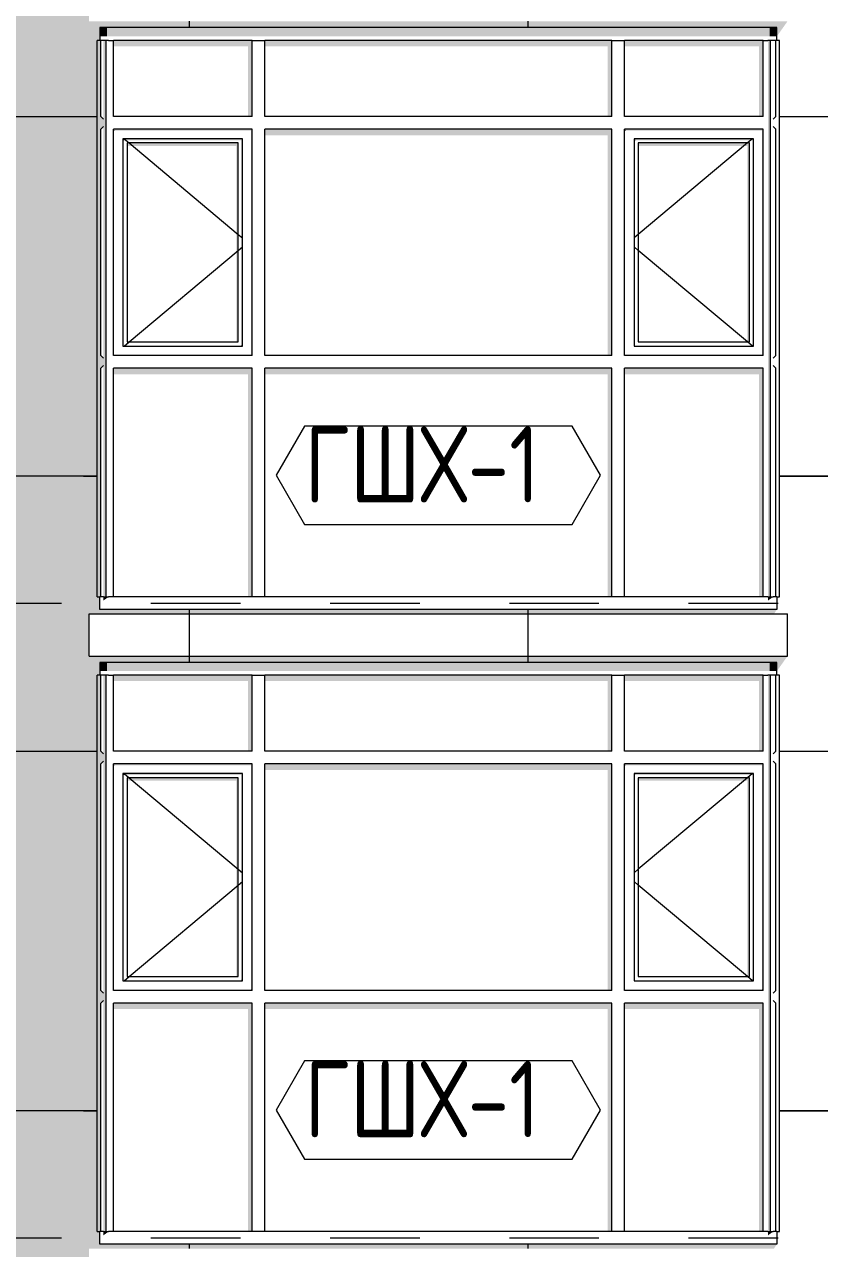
# Model space of a CAD drawing. Header units: millimetres. Extents: x 18162 to 7085488, y 72188 to 247925.
# Drawn here: x 4818934 to 4822691, y 112787 to 118572 of the extents above; entities that cross this region are included whole.
import ezdxf

# ---------------------------------------------------------------- set-up
doc = ezdxf.new("R2010")
doc.units = ezdxf.units.MM
doc.header["$MEASUREMENT"] = 0
doc.linetypes.add('Dashed', pattern=[423.333333, 211.666667, -211.666667])
doc.layers.add('Finish - Wall', color=7, linetype='Continuous')
doc.layers.add('Structural - Bearing', color=7, linetype='Continuous')
doc.styles.add('GENERATED_STYLE_3', font='', dxfattribs={"width": 0.8})
doc.styles.get('GENERATED_STYLE_3').set_extended_font_data('ISOCPEUR MON')

# ---------------------------------------------------------------- blocks, each defined once
blk = doc.blocks.new('*X1872', base_point=(4860813, 82836.7))
at = {"layer": 'Structural - Bearing', "color": 8, "linetype": 'Continuous', "lineweight": 13}
for p, q in [((4819713, 115586.7), (4819713, 115556.7)), ((4821313, 115586.7), (4821313, 115556.7)), ((4818839.5, 115136.7), (4819213, 115136.7)), ((4819213, 115136.7), (4819277.1, 115136.7)), ((4822501.9, 115136.7), (4822913, 115136.7)), ((4819213, 113436.7), (4818839.5, 113436.7)), ((4819277.1, 113436.7), (4819213, 113436.7)), ((4819213, 113436.7), (4819277.1, 113436.7)), ((4822913, 113436.7), (4822501.9, 113436.7)), ((4822501.9, 113436.7), (4822913, 113436.7)), ((4819713, 112806.7), (4819713, 112786.7)), ((4821313, 112806.7), (4821313, 112786.7))]:
    blk.add_line(p, q, dxfattribs=at)
blk = doc.blocks.new('*X1883', base_point=(4860813, 82836.7))
at = {"layer": 'Structural - Bearing', "color": 8, "linetype": 'Continuous', "lineweight": 13}
for p, q in [((4819713, 118586.7), (4819713, 118556.7)), ((4821313, 118586.7), (4821313, 118556.7)), ((4818839.5, 118136.7), (4819213, 118136.7)), ((4819213, 118136.7), (4819277.1, 118136.7)), ((4822501.9, 118136.7), (4822913, 118136.7)), ((4819213, 116436.7), (4818839.5, 116436.7)), ((4819277.1, 116436.7), (4819213, 116436.7)), ((4819213, 116436.7), (4819277.1, 116436.7)), ((4822913, 116436.7), (4822501.9, 116436.7)), ((4822501.9, 116436.7), (4822913, 116436.7)), ((4819713, 115806.7), (4819713, 115786.7)), ((4821313, 115806.7), (4821313, 115786.7))]:
    blk.add_line(p, q, dxfattribs=at)
blk = doc.blocks.new('*X1888', base_point=(4860813, 82836.7))
at = {"layer": 'Structural - Bearing', "color": 7, "linetype": 'Continuous', "lineweight": 9}
for p, q in [((4819713, 115786.7), (4819713, 115586.7)), ((4821313, 115786.7), (4821313, 115586.7))]:
    blk.add_line(p, q, dxfattribs=at)
blk = doc.blocks.new('Label_108_3', base_point=(4820889.5, 113206.7))
at = {"color": 13, "linetype": 'Continuous', "lineweight": 13, "flags": 128}
blk.add_lwpolyline([(4820123.1, 113440.9), (4820257.2, 113208.7), (4821521.8, 113208.7), (4821655.9, 113440.9), (4821521.8, 113673.2), (4820257.2, 113673.2)], close=True, dxfattribs=at)
at = {"color": 13, "lineweight": 13, "insert": (4820257.2, 113672.5), "char_height": 360, "attachment_point": 1, "style": 'GENERATED_STYLE_3'}
blk.add_mtext('\\A1;{\\pql;\\pt0,253000;\\fISOCPEUR MON|b0|i0|c0|p0;\\W0.800000;ГШХ-1\\fISOCPEUR MON|b0|i0|c0|p0;\\W0.800000;\\A1{\\H.66x;\\S^  ;}\\fISOCPEUR MON|b0|i0|c0|p0;\\W0.800000;\\fISOCPEUR MON|b0|i0|c0|p0;\\W0.800000;\\A1{\\H.66x;\\S^  ;}\\fISOCPEUR MON|b0|i0|c0|p0;\\W0.800000; \\fISOCPEUR MON|b0|i0|c0|p0;\\W0.800000;\\fISOCPEUR MON|b0|i0|c0|p0;\\W0.800000;\\fISOCPEUR MON|b0|i0|c0|p0;\\W0.800000;\\fISOCPEUR MON|b0|i0|c0|p0;\\W0.800000;\\fISOCPEUR MON|b0|i0|c0|p0;\\W0.800000;\\fISOCPEUR MON|b0|i0|c0|p0;\\W0.800000;\\fISOCPEUR MON|b0|i0|c0|p0;\\W0.800000;\\fISOCPEUR MON|b0|i0|c0|p0;\\W0.800000;\\fISOCPEUR MON|b0|i0|c0|p0;\\W0.800000;\\fISOCPEUR MON|b0|i0|c0|p0;\\W0.800000;\\fISOCPEUR MON|b0|i0|c0|p0;\\W0.800000;\\fISOCPEUR MON|b0|i0|c0|p0;\\W0.800000;\\fISOCPEUR MON|b0|i0|c0|p0;\\W0.800000;\\fISOCPEUR MON|b0|i0|c0|p0;\\W0.800000;\\fISOCPEUR MON|b0|i0|c0|p0;\\W0.800000;\\fISOCPEUR MON|b0|i0|c0|p0;\\W0.800000;\\fISOCPEUR MON|b0|i0|c0|p0;\\W0.800000;\\fISOCPEUR MON|b0|i0|c0|p0;\\W0.800000;\\fISOCPEUR MON|b0|i0|c0|p0;\\W0.800000;\\fISOCPEUR MON|b0|i0|c0|p0;\\W0.800000;\\fISOCPEUR MON|b0|i0|c0|p0;\\W0.800000;\\fISOCPEUR MON|b0|i0|c0|p0;\\W0.800000;\\fISOCPEUR MON|b0|i0|c0|p0;\\W0.800000;\\fISOCPEUR MON|b0|i0|c0|p0;\\W0.800000;\\fISOCPEUR MON|b0|i0|c0|p0;\\W0.800000;\\fISOCPEUR MON|b0|i0|c0|p0;\\W0.800000;\\fISOCPEUR MON|b0|i0|c0|p0;\\W0.800000;\\fISOCPEUR MON|b0|i0|c0|p0;\\W0.800000;\\fISOCPEUR MON|b0|i0|c0|p0;\\W0.800000;\\fISOCPEUR MON|b0|i0|c0|p0;\\W0.800000;\\fISOCPEUR MON|b0|i0|c0|p0;\\W0.800000;\\fISOCPEUR MON|b0|i0|c0|p0;\\W0.800000;\\fISOCPEUR MON|b0|i0|c0|p0;\\W0.800000;\\fISOCPEUR MON|b0|i0|c0|p0;\\W0.800000;\\fISOCPEUR MON|b0|i0|c0|p0;\\W0.800000;\\fISOCPEUR MON|b0|i0|c0|p0;\\W0.800000;\\fISOCPEUR MON|b0|i0|c0|p0;\\W0.800000;\\fISOCPEUR MON|b0|i0|c0|p0;\\W0.800000;\\fISOCPEUR MON|b0|i0|c0|p0;\\W0.800000;\\fISOCPEUR MON|b0|i0|c0|p0;\\W0.800000;\\fISOCPEUR MON|b0|i0|c0|p0;\\W0.800000;\\fISOCPEUR MON|b0|i0|c0|p0;\\W0.800000;\\fISOCPEUR MON|b0|i0|c0|p0;\\W0.800000;}', dxfattribs=at)
blk = doc.blocks.new('Label_111_3', base_point=(4820889.5, 116206.7))
at = {"color": 13, "linetype": 'Continuous', "lineweight": 13, "flags": 128}
blk.add_lwpolyline([(4820123.1, 116440.9), (4820257.2, 116208.7), (4821521.8, 116208.7), (4821655.9, 116440.9), (4821521.8, 116673.2), (4820257.2, 116673.2)], close=True, dxfattribs=at)
at = {"color": 13, "lineweight": 13, "insert": (4820257.2, 116672.5), "char_height": 360, "attachment_point": 1, "style": 'GENERATED_STYLE_3'}
blk.add_mtext('\\A1;{\\pql;\\pt0,253000;\\fISOCPEUR MON|b0|i0|c0|p0;\\W0.800000;ГШХ-1\\fISOCPEUR MON|b0|i0|c0|p0;\\W0.800000;\\A1{\\H.66x;\\S^  ;}\\fISOCPEUR MON|b0|i0|c0|p0;\\W0.800000;\\fISOCPEUR MON|b0|i0|c0|p0;\\W0.800000;\\A1{\\H.66x;\\S^  ;}\\fISOCPEUR MON|b0|i0|c0|p0;\\W0.800000; \\fISOCPEUR MON|b0|i0|c0|p0;\\W0.800000;\\fISOCPEUR MON|b0|i0|c0|p0;\\W0.800000;\\fISOCPEUR MON|b0|i0|c0|p0;\\W0.800000;\\fISOCPEUR MON|b0|i0|c0|p0;\\W0.800000;\\fISOCPEUR MON|b0|i0|c0|p0;\\W0.800000;\\fISOCPEUR MON|b0|i0|c0|p0;\\W0.800000;\\fISOCPEUR MON|b0|i0|c0|p0;\\W0.800000;\\fISOCPEUR MON|b0|i0|c0|p0;\\W0.800000;\\fISOCPEUR MON|b0|i0|c0|p0;\\W0.800000;\\fISOCPEUR MON|b0|i0|c0|p0;\\W0.800000;\\fISOCPEUR MON|b0|i0|c0|p0;\\W0.800000;\\fISOCPEUR MON|b0|i0|c0|p0;\\W0.800000;\\fISOCPEUR MON|b0|i0|c0|p0;\\W0.800000;\\fISOCPEUR MON|b0|i0|c0|p0;\\W0.800000;\\fISOCPEUR MON|b0|i0|c0|p0;\\W0.800000;\\fISOCPEUR MON|b0|i0|c0|p0;\\W0.800000;\\fISOCPEUR MON|b0|i0|c0|p0;\\W0.800000;\\fISOCPEUR MON|b0|i0|c0|p0;\\W0.800000;\\fISOCPEUR MON|b0|i0|c0|p0;\\W0.800000;\\fISOCPEUR MON|b0|i0|c0|p0;\\W0.800000;\\fISOCPEUR MON|b0|i0|c0|p0;\\W0.800000;\\fISOCPEUR MON|b0|i0|c0|p0;\\W0.800000;\\fISOCPEUR MON|b0|i0|c0|p0;\\W0.800000;\\fISOCPEUR MON|b0|i0|c0|p0;\\W0.800000;\\fISOCPEUR MON|b0|i0|c0|p0;\\W0.800000;\\fISOCPEUR MON|b0|i0|c0|p0;\\W0.800000;\\fISOCPEUR MON|b0|i0|c0|p0;\\W0.800000;\\fISOCPEUR MON|b0|i0|c0|p0;\\W0.800000;\\fISOCPEUR MON|b0|i0|c0|p0;\\W0.800000;\\fISOCPEUR MON|b0|i0|c0|p0;\\W0.800000;\\fISOCPEUR MON|b0|i0|c0|p0;\\W0.800000;\\fISOCPEUR MON|b0|i0|c0|p0;\\W0.800000;\\fISOCPEUR MON|b0|i0|c0|p0;\\W0.800000;\\fISOCPEUR MON|b0|i0|c0|p0;\\W0.800000;\\fISOCPEUR MON|b0|i0|c0|p0;\\W0.800000;\\fISOCPEUR MON|b0|i0|c0|p0;\\W0.800000;\\fISOCPEUR MON|b0|i0|c0|p0;\\W0.800000;\\fISOCPEUR MON|b0|i0|c0|p0;\\W0.800000;\\fISOCPEUR MON|b0|i0|c0|p0;\\W0.800000;\\fISOCPEUR MON|b0|i0|c0|p0;\\W0.800000;\\fISOCPEUR MON|b0|i0|c0|p0;\\W0.800000;\\fISOCPEUR MON|b0|i0|c0|p0;\\W0.800000;\\fISOCPEUR MON|b0|i0|c0|p0;\\W0.800000;}', dxfattribs=at)

msp = doc.modelspace()

# ---------------------------------------------------------------- hatches: boundary and pattern name
at = {"layer": 'Finish - Wall', "linetype": 'Continuous', "lineweight": 0}
for points in [[(4819324.5, 118556.7), (4819289.5, 118556.7), (4819289.5, 118516), (4819324.5, 118516)], [(4819324.5, 118516), (4820039.5, 118516), (4820039.5, 118556.7), (4819324.5, 118556.7)], [(4820039.5, 118516), (4821739.5, 118516), (4821739.5, 118556.7), (4820039.5, 118556.7)], [(4821739.5, 118516), (4822454.5, 118516), (4822454.5, 118556.7), (4821739.5, 118556.7)], [(4822454.5, 118556.7), (4822454.5, 118516), (4822489.5, 118516), (4822489.5, 118556.7)], [(4819277.1, 118496.7), (4819277.1, 118106.7), (4819319.5, 118106.7), (4819319.5, 118496.7), (4819307.1, 118496.7), (4819307.1, 118124.1), (4819294.5, 118136.7), (4819294.5, 118496.7)], [(4819354.5, 118496.7), (4819354.5, 118468.4), (4819989.5, 118468.4), (4819989.5, 118136.7), (4820009.5, 118136.7), (4820009.5, 118496.7)], [(4821709.5, 118496.7), (4820069.5, 118496.7), (4820069.5, 118468.4), (4821689.5, 118468.4), (4821689.5, 118136.7), (4821709.5, 118136.7)], [(4821769.5, 118496.7), (4821769.5, 118468.4), (4822404.5, 118468.4), (4822404.5, 118136.7), (4822424.5, 118136.7), (4822424.5, 118496.7)], [(4822447.1, 118106.7), (4822459.5, 118106.7), (4822459.5, 118496.7), (4822447.1, 118496.7)], [(4822484.5, 118489.6), (4822489.5, 118496.7), (4822484.5, 118496.7)], [(4822471.9, 118124.1), (4822478.2, 118127.8), (4822484.5, 118136.7)], [(4819361.6, 118069.6), (4819354.5, 118076.7), (4819354.5, 118069.6)], [(4820009.5, 118076.7), (4819354.5, 118076.7), (4819361.6, 118069.6), (4820002.4, 118069.6)], [(4820009.5, 118076.7), (4820002.4, 118069.6), (4820004.5, 118069.6), (4820004.5, 117011.7), (4820009.5, 117006.7)], [(4820069.5, 118076.7), (4820069.5, 118048.4), (4821689.5, 118048.4), (4821689.5, 117006.7), (4821709.5, 117006.7), (4821709.5, 118076.7)], [(4821776.6, 118069.6), (4821769.5, 118076.7), (4821769.5, 118069.6)], [(4821769.5, 118076.7), (4821776.6, 118069.6), (4822417.4, 118069.6), (4822424.5, 118076.7)], [(4822417.4, 118069.6), (4822419.5, 118069.6), (4822419.5, 117011.7), (4822424.5, 117006.7), (4822424.5, 118076.7)], [(4822447.1, 116976.7), (4822459.5, 116976.7), (4822459.5, 118106.7), (4822447.1, 118106.7)], [(4819399.5, 118031.7), (4819399.5, 118024.6), (4819406.6, 118024.6)], [(4819399.5, 118031.7), (4819406.6, 118024.6), (4819957.4, 118024.6), (4819964.5, 118031.7)], [(4819964.5, 118031.7), (4819957.4, 118024.6), (4819959.5, 118024.6), (4819959.5, 117056.7), (4819964.5, 117051.7)], [(4821814.5, 118031.7), (4821814.5, 118024.6), (4821821.6, 118024.6)], [(4821814.5, 118031.7), (4821821.6, 118024.6), (4822372.4, 118024.6), (4822379.5, 118031.7)], [(4822379.5, 118031.7), (4822372.4, 118024.6), (4822374.5, 118024.6), (4822374.5, 117056.7), (4822379.5, 117051.7)], [(4819419.5, 118011.7), (4819419.5, 117997.5), (4819934.5, 117997.5), (4819934.5, 117071.7), (4819944.5, 117071.7), (4819944.5, 118011.7)], [(4821834.5, 118011.7), (4821834.5, 117997.5), (4822349.5, 117997.5), (4822349.5, 117071.7), (4822359.5, 117071.7), (4822359.5, 118011.7)], [(4819959.5, 117051.7), (4819964.5, 117051.7), (4819959.5, 117056.7)], [(4822374.5, 117051.7), (4822379.5, 117051.7), (4822374.5, 117056.7)], [(4819277.1, 116976.7), (4819277.1, 115866.7), (4819294.5, 115866.7), (4819294.5, 116946.7), (4819307.1, 116959.3), (4819307.1, 115866.7), (4819319.5, 115866.7), (4819319.5, 116976.7)], [(4820004.5, 117006.7), (4820009.5, 117006.7), (4820004.5, 117011.7)], [(4822419.5, 117006.7), (4822424.5, 117006.7), (4822419.5, 117011.7)], [(4822447.1, 115866.7), (4822459.5, 115866.7), (4822459.5, 116976.7), (4822447.1, 116976.7)], [(4822471.9, 116994.1), (4822478.2, 116997.8), (4822484.5, 117006.7)], [(4819354.5, 116918.4), (4819989.5, 116918.4), (4819989.5, 115866.7), (4820009.5, 115866.7), (4820009.5, 116946.7), (4819354.5, 116946.7)], [(4821709.5, 116946.7), (4820069.5, 116946.7), (4820069.5, 116918.4), (4821689.5, 116918.4), (4821689.5, 115866.7), (4821709.5, 115866.7)], [(4821769.5, 116946.7), (4821769.5, 116918.4), (4822404.5, 116918.4), (4822404.5, 115866.7), (4822424.5, 115866.7), (4822424.5, 116946.7)], [(4819307.1, 115849.1), (4819324.5, 115861.4), (4819324.5, 115866.7), (4819307.1, 115866.7)], [(4819324.5, 115866.7), (4819324.5, 115861.4), (4819331.9, 115866.7)], [(4822447.1, 115849.1), (4822454.5, 115854.4), (4822454.5, 115866.7), (4822447.1, 115866.7)], [(4822471.9, 115866.7), (4822454.5, 115866.7), (4822454.5, 115854.4)], [(4819289.5, 115556.7), (4819289.5, 115516), (4819324.5, 115516), (4819324.5, 115556.7)], [(4820039.5, 115556.7), (4819324.5, 115556.7), (4819324.5, 115516), (4820039.5, 115516)], [(4820039.5, 115556.7), (4820039.5, 115516), (4821739.5, 115516), (4821739.5, 115556.7)], [(4821739.5, 115516), (4822454.5, 115516), (4822454.5, 115556.7), (4821739.5, 115556.7)], [(4822454.5, 115556.7), (4822454.5, 115516), (4822489.5, 115516), (4822489.5, 115556.7)], [(4819277.1, 115496.7), (4819277.1, 115106.7), (4819319.5, 115106.7), (4819319.5, 115496.7), (4819307.1, 115496.7), (4819307.1, 115124.1), (4819294.5, 115136.7), (4819294.5, 115496.7)], [(4819354.5, 115468.4), (4819989.5, 115468.4), (4819989.5, 115136.7), (4820009.5, 115136.7), (4820009.5, 115496.7), (4819354.5, 115496.7)], [(4820069.5, 115496.7), (4820069.5, 115468.4), (4821689.5, 115468.4), (4821689.5, 115136.7), (4821709.5, 115136.7), (4821709.5, 115496.7)], [(4822424.5, 115496.7), (4821769.5, 115496.7), (4821769.5, 115468.4), (4822404.5, 115468.4), (4822404.5, 115136.7), (4822424.5, 115136.7)], [(4822447.1, 115106.7), (4822459.5, 115106.7), (4822459.5, 115496.7), (4822447.1, 115496.7)], [(4822484.5, 115489.6), (4822489.5, 115496.7), (4822484.5, 115496.7)], [(4822484.5, 115136.7), (4822471.9, 115124.1), (4822478.2, 115127.8)], [(4819361.6, 115069.6), (4819354.5, 115076.7), (4819354.5, 115069.6)], [(4820009.5, 115076.7), (4819354.5, 115076.7), (4819361.6, 115069.6), (4820002.4, 115069.6)], [(4820002.4, 115069.6), (4820004.5, 115069.6), (4820004.5, 114011.7), (4820009.5, 114006.7), (4820009.5, 115076.7)], [(4821709.5, 115076.7), (4820069.5, 115076.7), (4820069.5, 115048.4), (4821689.5, 115048.4), (4821689.5, 114006.7), (4821709.5, 114006.7)], [(4821776.6, 115069.6), (4821769.5, 115076.7), (4821769.5, 115069.6)], [(4821769.5, 115076.7), (4821776.6, 115069.6), (4822417.4, 115069.6), (4822424.5, 115076.7)], [(4822424.5, 115076.7), (4822417.4, 115069.6), (4822419.5, 115069.6), (4822419.5, 114011.7), (4822424.5, 114006.7)], [(4822447.1, 113976.7), (4822459.5, 113976.7), (4822459.5, 115106.7), (4822447.1, 115106.7)], [(4819399.5, 115031.7), (4819399.5, 115024.6), (4819406.6, 115024.6)], [(4819399.5, 115031.7), (4819406.6, 115024.6), (4819957.4, 115024.6), (4819964.5, 115031.7)], [(4819419.5, 115011.7), (4819419.5, 114997.5), (4819934.5, 114997.5), (4819934.5, 114071.7), (4819944.5, 114071.7), (4819944.5, 115011.7)], [(4819964.5, 115031.7), (4819957.4, 115024.6), (4819959.5, 115024.6), (4819959.5, 114056.7), (4819964.5, 114051.7)], [(4821814.5, 115031.7), (4821814.5, 115024.6), (4821821.6, 115024.6)], [(4821814.5, 115031.7), (4821821.6, 115024.6), (4822372.4, 115024.6), (4822379.5, 115031.7)], [(4822359.5, 115011.7), (4821834.5, 115011.7), (4821834.5, 114997.5), (4822349.5, 114997.5), (4822349.5, 114071.7), (4822359.5, 114071.7)], [(4822379.5, 115031.7), (4822372.4, 115024.6), (4822374.5, 115024.6), (4822374.5, 114056.7), (4822379.5, 114051.7)], [(4819959.5, 114051.7), (4819964.5, 114051.7), (4819959.5, 114056.7)], [(4822374.5, 114051.7), (4822379.5, 114051.7), (4822374.5, 114056.7)], [(4819277.1, 112866.7), (4819294.5, 112866.7), (4819294.5, 113946.7), (4819307.1, 113959.3), (4819307.1, 112866.7), (4819319.5, 112866.7), (4819319.5, 113976.7), (4819277.1, 113976.7)], [(4820004.5, 114006.7), (4820009.5, 114006.7), (4820004.5, 114011.7)], [(4822419.5, 114006.7), (4822424.5, 114006.7), (4822419.5, 114011.7)], [(4822447.1, 112866.7), (4822459.5, 112866.7), (4822459.5, 113976.7), (4822447.1, 113976.7)], [(4822484.5, 114006.7), (4822471.9, 113994.1), (4822478.2, 113997.8)], [(4819354.5, 113918.4), (4819989.5, 113918.4), (4819989.5, 112866.7), (4820009.5, 112866.7), (4820009.5, 113946.7), (4819354.5, 113946.7)], [(4821709.5, 113946.7), (4820069.5, 113946.7), (4820069.5, 113918.4), (4821689.5, 113918.4), (4821689.5, 112866.7), (4821709.5, 112866.7)], [(4821769.5, 113946.7), (4821769.5, 113918.4), (4822404.5, 113918.4), (4822404.5, 112866.7), (4822424.5, 112866.7), (4822424.5, 113946.7)], [(4819307.1, 112849.1), (4819324.5, 112861.4), (4819324.5, 112866.7), (4819307.1, 112866.7)], [(4819331.9, 112866.7), (4819324.5, 112866.7), (4819324.5, 112861.4)], [(4822447.1, 112866.7), (4822447.1, 112849.1), (4822454.5, 112854.4), (4822454.5, 112866.7)], [(4822454.5, 112866.7), (4822454.5, 112854.4), (4822471.9, 112866.7)]]:
    msp.add_hatch(color=49, dxfattribs=at).paths.add_polyline_path(points)
h = msp.add_hatch(color=49, dxfattribs=at)
h.paths.add_polyline_path([(4819319.5, 118106.7), (4819277.1, 118106.7), (4819277.1, 116976.7), (4819319.5, 116976.7)])
h.paths.add_polyline_path([(4819294.5, 118076.7), (4819307.1, 118089.3), (4819307.1, 116994.1), (4819294.5, 117006.7)], flags=0)
h = msp.add_hatch(color=49, dxfattribs=at)
h.paths.add_polyline_path([(4819277.1, 115106.7), (4819277.1, 113976.7), (4819319.5, 113976.7), (4819319.5, 115106.7)])
h.paths.add_polyline_path([(4819307.1, 113994.1), (4819294.5, 114006.7), (4819294.5, 115076.7), (4819307.1, 115089.3)], flags=0)
at = {"layer": 'Structural - Bearing', "linetype": 'Continuous', "lineweight": 0}
for points in [[(4818007.1, 116256), (4817994.5, 116238.2), (4817994.5, 115736.7), (4819239.5, 115736.7), (4819239.5, 115786.7), (4822475.4, 115786.7), (4822489.5, 115806.7), (4819289.5, 115806.7), (4819289.5, 115866.7), (4819277.1, 115866.7), (4819277.1, 118496.7), (4819289.5, 118496.7), (4819289.5, 118556.7), (4822489.5, 118556.7), (4822489.5, 118516), (4822539.5, 118586.7), (4819239.5, 118586.7), (4819239.5, 118736.7), (4817994.5, 118736.7), (4817994.5, 118168.2), (4818007.1, 118155.6), (4818007.1, 118136.7), (4818839.5, 118136.7), (4818839.5, 116436.7), (4817994.5, 116436.7), (4817994.5, 116298.2), (4818007.1, 116285.6)], [(4817994.5, 115736.7), (4817994.5, 115168.2), (4818007.1, 115155.6), (4818007.1, 115136.7), (4818839.5, 115136.7), (4818839.5, 113436.7), (4817994.5, 113436.7), (4817994.5, 113298.2), (4818007.1, 113285.6), (4818007.1, 113256), (4817994.5, 113238.2), (4817994.5, 112736.7), (4819239.5, 112736.7), (4819239.5, 112786.7), (4822475.4, 112786.7), (4822489.5, 112806.7), (4819289.5, 112806.7), (4819289.5, 112866.7), (4819277.1, 112866.7), (4819277.1, 115496.7), (4819289.5, 115496.7), (4819289.5, 115556.7), (4822489.5, 115556.7), (4822489.5, 115516), (4822539.5, 115586.7), (4819239.5, 115586.7), (4819239.5, 115736.7)]]:
    msp.add_hatch(color=49, dxfattribs=at).paths.add_polyline_path(points)

# ---------------------------------------------------------------- linework, layer by layer
at = {"color": 8, "linetype": 'Dashed', "lineweight": 13, "ltscale": 2}
for p, q in [((4805138.5, 115836.7), (4846132, 115836.7)), ((4805138.5, 112836.7), (4846132, 112836.7))]:
    msp.add_line(p, q, dxfattribs=at)
at = {"layer": 'Finish - Wall', "color": 7, "linetype": 'Continuous', "lineweight": 9}
for p, q in [((4819289.5, 118556.7), (4819289.5, 118496.7)), ((4819324.5, 118556.7), (4819289.5, 118556.7)), ((4820039.5, 118556.7), (4819324.5, 118556.7)), ((4821739.5, 118556.7), (4820039.5, 118556.7)), ((4822454.5, 118556.7), (4821739.5, 118556.7)), ((4822489.5, 118556.7), (4822454.5, 118556.7)), ((4822489.5, 118496.7), (4822489.5, 118556.7)), ((4819289.5, 118496.7), (4819277.1, 118496.7)), ((4819277.1, 118106.7), (4819277.1, 118496.7)), ((4819294.5, 118496.7), (4819289.5, 118496.7)), ((4819307.1, 118496.7), (4819294.5, 118496.7)), ((4819294.5, 118136.7), (4819294.5, 118496.7)), ((4819319.5, 118496.7), (4819307.1, 118496.7)), ((4819331.9, 118496.7), (4819319.5, 118496.7)), ((4819319.5, 118106.7), (4819319.5, 118496.7)), ((4819331.9, 118496.7), (4819354.5, 118496.7)), ((4820009.5, 118496.7), (4819354.5, 118496.7)), ((4819354.5, 118136.7), (4819354.5, 118496.7)), ((4820009.5, 118496.7), (4820069.5, 118496.7)), ((4820009.5, 118136.7), (4820009.5, 118496.7)), ((4821709.5, 118496.7), (4820069.5, 118496.7)), ((4820069.5, 118136.7), (4820069.5, 118496.7)), ((4821709.5, 118496.7), (4821769.5, 118496.7)), ((4821709.5, 118136.7), (4821709.5, 118496.7)), ((4822424.5, 118496.7), (4821769.5, 118496.7)), ((4821769.5, 118136.7), (4821769.5, 118496.7)), ((4822424.5, 118496.7), (4822447.1, 118496.7)), ((4822424.5, 118136.7), (4822424.5, 118496.7)), ((4822459.5, 118496.7), (4822447.1, 118496.7)), ((4822471.9, 118496.7), (4822459.5, 118496.7)), ((4822459.5, 118106.7), (4822459.5, 118496.7)), ((4822484.5, 118496.7), (4822471.9, 118496.7)), ((4822489.5, 118496.7), (4822484.5, 118496.7)), ((4822484.5, 118136.7), (4822484.5, 118496.7)), ((4822501.9, 118496.7), (4822489.5, 118496.7)), ((4822501.9, 118106.7), (4822501.9, 118496.7)), ((4819307.1, 118124.1), (4819294.5, 118136.7)), ((4820009.5, 118136.7), (4819354.5, 118136.7)), ((4821709.5, 118136.7), (4820069.5, 118136.7)), ((4822424.5, 118136.7), (4821769.5, 118136.7)), ((4822484.5, 118136.7), (4822471.9, 118124.1)), ((4819277.1, 116976.7), (4819277.1, 118106.7)), ((4819294.5, 118076.7), (4819307.1, 118089.3)), ((4819294.5, 117006.7), (4819294.5, 118076.7)), ((4819319.5, 116976.7), (4819319.5, 118106.7)), ((4819354.5, 117006.7), (4819354.5, 118076.7)), ((4820009.5, 118076.7), (4819354.5, 118076.7)), ((4820009.5, 117006.7), (4820009.5, 118076.7)), ((4820069.5, 117006.7), (4820069.5, 118076.7)), ((4821709.5, 118076.7), (4820069.5, 118076.7)), ((4821709.5, 117006.7), (4821709.5, 118076.7)), ((4821769.5, 117006.7), (4821769.5, 118076.7)), ((4822424.5, 118076.7), (4821769.5, 118076.7)), ((4822424.5, 117006.7), (4822424.5, 118076.7)), ((4822459.5, 116976.7), (4822459.5, 118106.7)), ((4822471.9, 118089.3), (4822484.5, 118076.7)), ((4822484.5, 117006.7), (4822484.5, 118076.7)), ((4822501.9, 116976.7), (4822501.9, 118106.7)), ((4819399.5, 118031.7), (4819399.5, 117051.7)), ((4819964.5, 118031.7), (4819399.5, 118031.7)), ((4819404.4, 118031.7), (4819428.3, 118011.7)), ((4819964.5, 117051.7), (4819964.5, 118031.7)), ((4821814.5, 118031.7), (4821814.5, 117051.7)), ((4822379.5, 118031.7), (4821814.5, 118031.7)), ((4822374.7, 118031.7), (4822350.8, 118011.7)), ((4822379.5, 117051.7), (4822379.5, 118031.7)), ((4819944.5, 118011.7), (4819419.5, 118011.7)), ((4819419.5, 118011.7), (4819419.5, 117071.7)), ((4819428.3, 118011.7), (4819944.5, 117579.4)), ((4819944.5, 117071.7), (4819944.5, 118011.7)), ((4822359.5, 118011.7), (4821834.5, 118011.7)), ((4822350.8, 118011.7), (4821834.5, 117579.4)), ((4821834.5, 118011.7), (4821834.5, 117071.7)), ((4822359.5, 117071.7), (4822359.5, 118011.7)), ((4819944.5, 117579.4), (4819964.5, 117562.6)), ((4821834.5, 117579.4), (4821814.5, 117562.6)), ((4819428.3, 117071.7), (4819944.5, 117504)), ((4819944.5, 117504), (4819964.5, 117520.7)), ((4821834.5, 117504), (4821814.5, 117520.7)), ((4822350.8, 117071.7), (4821834.5, 117504)), ((4819399.5, 117051.7), (4819964.5, 117051.7)), ((4819404.4, 117051.7), (4819428.3, 117071.7)), ((4819419.5, 117071.7), (4819944.5, 117071.7)), ((4821814.5, 117051.7), (4822379.5, 117051.7)), ((4821834.5, 117071.7), (4822359.5, 117071.7)), ((4822374.7, 117051.7), (4822350.8, 117071.7)), ((4819277.1, 115866.7), (4819277.1, 116976.7)), ((4819307.1, 116994.1), (4819294.5, 117006.7)), ((4819319.5, 115866.7), (4819319.5, 116976.7)), ((4820009.5, 117006.7), (4819354.5, 117006.7)), ((4821709.5, 117006.7), (4820069.5, 117006.7)), ((4822424.5, 117006.7), (4821769.5, 117006.7)), ((4822459.5, 115866.7), (4822459.5, 116976.7)), ((4822484.5, 117006.7), (4822471.9, 116994.1)), ((4822501.9, 115866.7), (4822501.9, 116976.7)), ((4819294.5, 116946.7), (4819307.1, 116959.3)), ((4819294.5, 115866.7), (4819294.5, 116946.7)), ((4819354.5, 115866.7), (4819354.5, 116946.7)), ((4820009.5, 116946.7), (4819354.5, 116946.7)), ((4820009.5, 115866.7), (4820009.5, 116946.7)), ((4820069.5, 115866.7), (4820069.5, 116946.7)), ((4821709.5, 116946.7), (4820069.5, 116946.7)), ((4821709.5, 115866.7), (4821709.5, 116946.7)), ((4821769.5, 115866.7), (4821769.5, 116946.7)), ((4822424.5, 116946.7), (4821769.5, 116946.7)), ((4822424.5, 115866.7), (4822424.5, 116946.7)), ((4822471.9, 116959.3), (4822484.5, 116946.7)), ((4822484.5, 115866.7), (4822484.5, 116946.7)), ((4819277.1, 115866.7), (4819289.5, 115866.7)), ((4819289.5, 115806.7), (4819289.5, 115866.7)), ((4819294.5, 115866.7), (4819289.5, 115866.7)), ((4819307.1, 115866.7), (4819294.5, 115866.7)), ((4819307.1, 115866.7), (4819319.5, 115866.7)), ((4819319.5, 115866.7), (4819331.9, 115866.7)), ((4819354.5, 115866.7), (4819331.9, 115866.7)), ((4820009.5, 115866.7), (4819354.5, 115866.7)), ((4820069.5, 115866.7), (4820009.5, 115866.7)), ((4821709.5, 115866.7), (4820069.5, 115866.7)), ((4821769.5, 115866.7), (4821709.5, 115866.7)), ((4822424.5, 115866.7), (4821769.5, 115866.7)), ((4822447.1, 115866.7), (4822424.5, 115866.7)), ((4822447.1, 115866.7), (4822459.5, 115866.7)), ((4822459.5, 115866.7), (4822471.9, 115866.7)), ((4822484.5, 115866.7), (4822471.9, 115866.7)), ((4822489.5, 115866.7), (4822484.5, 115866.7)), ((4822489.5, 115866.7), (4822489.5, 115806.7)), ((4822489.5, 115866.7), (4822501.9, 115866.7)), ((4819324.5, 115806.7), (4819289.5, 115806.7)), ((4820039.5, 115806.7), (4819324.5, 115806.7)), ((4821739.5, 115806.7), (4820039.5, 115806.7)), ((4822454.5, 115806.7), (4821739.5, 115806.7)), ((4822489.5, 115806.7), (4822454.5, 115806.7)), ((4819289.5, 115556.7), (4819289.5, 115496.7)), ((4819324.5, 115556.7), (4819289.5, 115556.7)), ((4820039.5, 115556.7), (4819324.5, 115556.7)), ((4821739.5, 115556.7), (4820039.5, 115556.7)), ((4822454.5, 115556.7), (4821739.5, 115556.7)), ((4822489.5, 115556.7), (4822454.5, 115556.7)), ((4822489.5, 115496.7), (4822489.5, 115556.7)), ((4819289.5, 115496.7), (4819277.1, 115496.7)), ((4819277.1, 115106.7), (4819277.1, 115496.7)), ((4819294.5, 115496.7), (4819289.5, 115496.7)), ((4819307.1, 115496.7), (4819294.5, 115496.7)), ((4819294.5, 115136.7), (4819294.5, 115496.7)), ((4819319.5, 115496.7), (4819307.1, 115496.7)), ((4819331.9, 115496.7), (4819319.5, 115496.7)), ((4819319.5, 115106.7), (4819319.5, 115496.7)), ((4819331.9, 115496.7), (4819354.5, 115496.7)), ((4820009.5, 115496.7), (4819354.5, 115496.7)), ((4819354.5, 115136.7), (4819354.5, 115496.7)), ((4820009.5, 115496.7), (4820069.5, 115496.7)), ((4820009.5, 115136.7), (4820009.5, 115496.7)), ((4821709.5, 115496.7), (4820069.5, 115496.7)), ((4820069.5, 115136.7), (4820069.5, 115496.7)), ((4821709.5, 115496.7), (4821769.5, 115496.7)), ((4821709.5, 115136.7), (4821709.5, 115496.7)), ((4822424.5, 115496.7), (4821769.5, 115496.7)), ((4821769.5, 115136.7), (4821769.5, 115496.7)), ((4822424.5, 115496.7), (4822447.1, 115496.7)), ((4822424.5, 115136.7), (4822424.5, 115496.7)), ((4822459.5, 115496.7), (4822447.1, 115496.7)), ((4822471.9, 115496.7), (4822459.5, 115496.7)), ((4822459.5, 115106.7), (4822459.5, 115496.7)), ((4822484.5, 115496.7), (4822471.9, 115496.7)), ((4822489.5, 115496.7), (4822484.5, 115496.7)), ((4822484.5, 115136.7), (4822484.5, 115496.7)), ((4822501.9, 115496.7), (4822489.5, 115496.7)), ((4822501.9, 115106.7), (4822501.9, 115496.7)), ((4819307.1, 115124.1), (4819294.5, 115136.7)), ((4820009.5, 115136.7), (4819354.5, 115136.7)), ((4821709.5, 115136.7), (4820069.5, 115136.7)), ((4822424.5, 115136.7), (4821769.5, 115136.7)), ((4822484.5, 115136.7), (4822471.9, 115124.1)), ((4819277.1, 113976.7), (4819277.1, 115106.7)), ((4819294.5, 115076.7), (4819307.1, 115089.3)), ((4819294.5, 114006.7), (4819294.5, 115076.7)), ((4819319.5, 113976.7), (4819319.5, 115106.7)), ((4819354.5, 114006.7), (4819354.5, 115076.7)), ((4820009.5, 115076.7), (4819354.5, 115076.7)), ((4820009.5, 114006.7), (4820009.5, 115076.7)), ((4820069.5, 114006.7), (4820069.5, 115076.7)), ((4821709.5, 115076.7), (4820069.5, 115076.7)), ((4821709.5, 114006.7), (4821709.5, 115076.7)), ((4821769.5, 114006.7), (4821769.5, 115076.7)), ((4822424.5, 115076.7), (4821769.5, 115076.7)), ((4822424.5, 114006.7), (4822424.5, 115076.7)), ((4822459.5, 113976.7), (4822459.5, 115106.7)), ((4822471.9, 115089.3), (4822484.5, 115076.7)), ((4822484.5, 114006.7), (4822484.5, 115076.7)), ((4822501.9, 113976.7), (4822501.9, 115106.7)), ((4819399.5, 115031.7), (4819399.5, 114051.7)), ((4819964.5, 115031.7), (4819399.5, 115031.7)), ((4819404.4, 115031.7), (4819428.3, 115011.7)), ((4819944.5, 115011.7), (4819419.5, 115011.7)), ((4819419.5, 115011.7), (4819419.5, 114071.7)), ((4819428.3, 115011.7), (4819944.5, 114579.4)), ((4819944.5, 114071.7), (4819944.5, 115011.7)), ((4819964.5, 114051.7), (4819964.5, 115031.7)), ((4821814.5, 115031.7), (4821814.5, 114051.7)), ((4822379.5, 115031.7), (4821814.5, 115031.7)), ((4822359.5, 115011.7), (4821834.5, 115011.7)), ((4822350.8, 115011.7), (4821834.5, 114579.4)), ((4821834.5, 115011.7), (4821834.5, 114071.7)), ((4822374.7, 115031.7), (4822350.8, 115011.7)), ((4822359.5, 114071.7), (4822359.5, 115011.7)), ((4822379.5, 114051.7), (4822379.5, 115031.7)), ((4819944.5, 114579.4), (4819964.5, 114562.6)), ((4821834.5, 114579.4), (4821814.5, 114562.6)), ((4819428.3, 114071.7), (4819944.5, 114504)), ((4819944.5, 114504), (4819964.5, 114520.7)), ((4821834.5, 114504), (4821814.5, 114520.7)), ((4822350.8, 114071.7), (4821834.5, 114504)), ((4819399.5, 114051.7), (4819964.5, 114051.7)), ((4819404.4, 114051.7), (4819428.3, 114071.7)), ((4819419.5, 114071.7), (4819944.5, 114071.7)), ((4821814.5, 114051.7), (4822379.5, 114051.7)), ((4821834.5, 114071.7), (4822359.5, 114071.7)), ((4822374.7, 114051.7), (4822350.8, 114071.7)), ((4819277.1, 112866.7), (4819277.1, 113976.7)), ((4819307.1, 113994.1), (4819294.5, 114006.7)), ((4819319.5, 112866.7), (4819319.5, 113976.7)), ((4820009.5, 114006.7), (4819354.5, 114006.7)), ((4821709.5, 114006.7), (4820069.5, 114006.7)), ((4822424.5, 114006.7), (4821769.5, 114006.7)), ((4822459.5, 112866.7), (4822459.5, 113976.7)), ((4822484.5, 114006.7), (4822471.9, 113994.1)), ((4822501.9, 112866.7), (4822501.9, 113976.7)), ((4819294.5, 113946.7), (4819307.1, 113959.3)), ((4819294.5, 112866.7), (4819294.5, 113946.7)), ((4819354.5, 112866.7), (4819354.5, 113946.7)), ((4820009.5, 113946.7), (4819354.5, 113946.7)), ((4820009.5, 112866.7), (4820009.5, 113946.7)), ((4820069.5, 112866.7), (4820069.5, 113946.7)), ((4821709.5, 113946.7), (4820069.5, 113946.7)), ((4821709.5, 112866.7), (4821709.5, 113946.7)), ((4821769.5, 112866.7), (4821769.5, 113946.7)), ((4822424.5, 113946.7), (4821769.5, 113946.7)), ((4822424.5, 112866.7), (4822424.5, 113946.7)), ((4822471.9, 113959.3), (4822484.5, 113946.7)), ((4822484.5, 112866.7), (4822484.5, 113946.7)), ((4819277.1, 112866.7), (4819289.5, 112866.7)), ((4819289.5, 112806.7), (4819289.5, 112866.7)), ((4819294.5, 112866.7), (4819289.5, 112866.7)), ((4819307.1, 112866.7), (4819294.5, 112866.7)), ((4819307.1, 112866.7), (4819319.5, 112866.7)), ((4819319.5, 112866.7), (4819331.9, 112866.7)), ((4819354.5, 112866.7), (4819331.9, 112866.7)), ((4820009.5, 112866.7), (4819354.5, 112866.7)), ((4820069.5, 112866.7), (4820009.5, 112866.7)), ((4821709.5, 112866.7), (4820069.5, 112866.7)), ((4821769.5, 112866.7), (4821709.5, 112866.7)), ((4822424.5, 112866.7), (4821769.5, 112866.7)), ((4822447.1, 112866.7), (4822424.5, 112866.7)), ((4822447.1, 112866.7), (4822459.5, 112866.7)), ((4822459.5, 112866.7), (4822471.9, 112866.7)), ((4822484.5, 112866.7), (4822471.9, 112866.7)), ((4822489.5, 112866.7), (4822484.5, 112866.7)), ((4822489.5, 112866.7), (4822489.5, 112806.7)), ((4822489.5, 112866.7), (4822501.9, 112866.7)), ((4819324.5, 112806.7), (4819289.5, 112806.7)), ((4820039.5, 112806.7), (4819324.5, 112806.7)), ((4821739.5, 112806.7), (4820039.5, 112806.7)), ((4822454.5, 112806.7), (4821739.5, 112806.7)), ((4822489.5, 112806.7), (4822454.5, 112806.7))]:
    msp.add_line(p, q, dxfattribs=at)
at = {"layer": 'Structural - Bearing', "color": 7, "linetype": 'Continuous', "lineweight": 13}
for p, q in [((4819239.5, 115586.7), (4819239.5, 115786.7)), ((4819239.5, 115786.7), (4822539.5, 115786.7)), ((4822539.5, 115586.7), (4822539.5, 115786.7)), ((4819239.5, 115586.7), (4822539.5, 115586.7))]:
    msp.add_line(p, q, dxfattribs=at)

# ---------------------------------------------------------------- block references
at = {"color": 12, "linetype": 'Continuous', "lineweight": 13}
for name, p in [('Label_111_3', (4820889.5, 116206.7)), ('Label_108_3', (4820889.5, 113206.7))]:
    msp.add_blockref(name, p, dxfattribs=at)
at = {"layer": 'Structural - Bearing', "lineweight": 0}
for name in ['*X1883', '*X1888', '*X1872']:
    msp.add_blockref(name, (4860813, 82836.7), dxfattribs=at)

doc.saveas('drawing.dxf')
